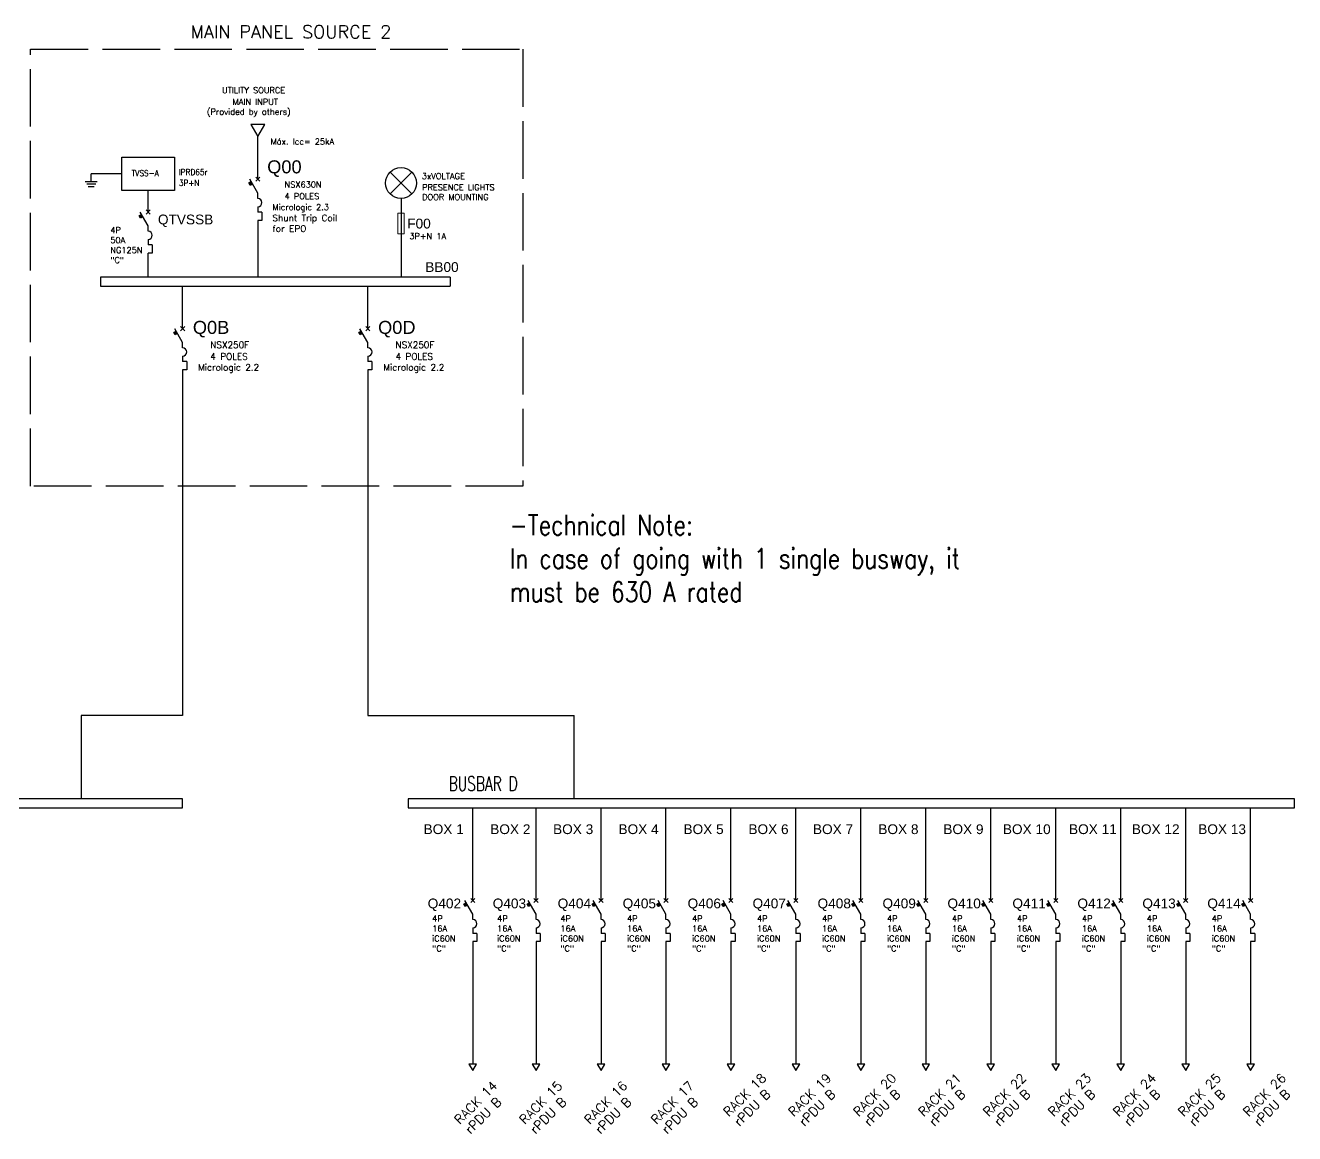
# Model space of a CAD drawing. Header units: inches. Extents: x 86 to 1426, y 63 to 696.
# Drawn here: x 281.1 to 545.9, y 66.1 to 297.3 of the extents above; entities that cross this region are included whole.
import ezdxf

# ---------------------------------------------------------------- set-up
doc = ezdxf.new("R2010")
doc.units = ezdxf.units.IN
doc.header["$MEASUREMENT"] = 0
doc.linetypes.add('ACAD_ISO02W100', pattern=[15, 12, -3])
doc.linetypes.add('Caddy_Solid', pattern=[0])
doc.layers.get('0').update_dxf_attribs({"lineweight": 0, "plot": 0})
doc.layers.add('1', color=7, linetype='Continuous', lineweight=13)
doc.layers.add('G-ANNO-NOTES', color=7, linetype='Continuous', lineweight=15)
for name, color, linetype in [('ATEXT', 7, 'Continuous'), ('DIBUIX', 7, 'Continuous'), ('Líneas', 122, 'Continuous'), ('TEXTE', 7, 'Continuous')]:
    doc.layers.add(name, color=color, linetype=linetype)
doc.styles.add('Estilo1', font='arial.ttf')
doc.styles.add('NORMAL', font='simplex', dxfattribs={"width": 0.7})
doc.styles.add('RomanS', font='romans.shx')
doc.styles.get("Standard").update_dxf_attribs({"font": 'romans.shx', "width": 0.8})

# ---------------------------------------------------------------- blocks, each defined once
blk = doc.blocks.new('Blk296')
at = {"layer": '1', "linetype": 'Caddy_Solid', "lineweight": 25}
for p, q in [((103, 237), (114, 237)), ((103, 230), (103, 237)), ((114, 237), (114, 230)), ((114, 230), (103, 230))]:
    blk.add_line(p, q, dxfattribs=at)
blk = doc.blocks.new('Blk300')
at = {"layer": '1', "linetype": 'Caddy_Solid', "lineweight": 25}
for p, q in [((119, 232), (119, 233.6)), ((117.75, 232), (120.25, 232))]:
    blk.add_line(p, q, dxfattribs=at)
blk = doc.blocks.new('Blk301')
at = {"layer": '1', "linetype": 'Caddy_Solid', "lineweight": 25}
for p, q in [((118.0625, 231.5), (119.9375, 231.5)), ((118.375, 231), (119.625, 231))]:
    blk.add_line(p, q, dxfattribs=at)
blk = doc.blocks.new('Blk297')
for name in ['Blk300', 'Blk301']:
    blk.add_blockref(name, (0, 0, 1))

msp = doc.modelspace()

# ---------------------------------------------------------------- linework, layer by layer
msp.add_lwpolyline([(358.82, 258.08), (360.12, 258.08), (360.12, 253.78), (358.82, 253.78)], close=True)
at = {"layer": 'DIBUIX'}
for p, q in [((329.58, 262.32), (327.93, 265.19)), ((329.58, 262.32), (327.93, 265.19)), ((329.58, 262.32), (327.93, 265.19)), ((329.16, 265.62), (330.01, 264.76)), ((330.01, 265.62), (329.16, 264.76)), ((329.16, 265.62), (330.01, 264.76)), ((330.01, 265.62), (329.16, 264.76)), ((329.16, 265.62), (330.01, 264.76)), ((330.01, 265.62), (329.16, 264.76)), ((328.2, 264.69), (327.71, 264.41)), ((328.2, 264.69), (327.71, 264.41)), ((328.2, 264.69), (327.71, 264.41)), ((328, 263.91), (327.71, 264.41)), ((328, 263.91), (327.71, 264.41)), ((328, 263.91), (327.71, 264.41)), ((328.07, 263.95), (327.78, 264.45)), ((328.07, 263.95), (327.78, 264.45)), ((328.07, 263.95), (327.78, 264.45)), ((328.15, 264), (327.86, 264.49)), ((328.15, 264), (327.86, 264.49)), ((328.15, 264), (327.86, 264.49)), ((328.22, 264.04), (327.93, 264.54)), ((328.22, 264.04), (327.93, 264.54)), ((328.22, 264.04), (327.93, 264.54)), ((328.49, 264.19), (328, 263.91)), ((328.49, 264.19), (328, 263.91)), ((328.49, 264.19), (328, 263.91)), ((328.29, 264.08), (328.01, 264.58)), ((328.29, 264.08), (328.01, 264.58)), ((328.29, 264.08), (328.01, 264.58)), ((328.37, 264.12), (328.08, 264.62)), ((328.37, 264.12), (328.08, 264.62)), ((328.37, 264.12), (328.08, 264.62)), ((328.44, 264.17), (328.16, 264.66)), ((328.44, 264.17), (328.16, 264.66)), ((328.44, 264.17), (328.16, 264.66)), ((329.58, 261.18), (329.58, 262.32)), ((305.33, 257.86), (304.84, 257.57)), ((305.33, 257.86), (304.84, 257.57)), ((305.33, 257.86), (304.84, 257.57)), ((305.12, 257.07), (304.84, 257.57)), ((305.12, 257.07), (304.84, 257.57)), ((305.12, 257.07), (304.84, 257.57)), ((305.19, 257.12), (304.91, 257.61)), ((305.19, 257.12), (304.91, 257.61)), ((305.19, 257.12), (304.91, 257.61)), ((305.27, 257.16), (304.98, 257.66)), ((305.27, 257.16), (304.98, 257.66)), ((305.27, 257.16), (304.98, 257.66)), ((306.71, 255.49), (305.05, 258.35)), ((306.71, 255.49), (305.05, 258.35)), ((306.71, 255.49), (305.05, 258.35)), ((305.35, 257.2), (305.06, 257.7)), ((305.35, 257.2), (305.06, 257.7)), ((305.35, 257.2), (305.06, 257.7)), ((305.62, 257.36), (305.12, 257.07)), ((305.62, 257.36), (305.12, 257.07)), ((305.62, 257.36), (305.12, 257.07)), ((305.42, 257.25), (305.14, 257.74)), ((305.42, 257.25), (305.14, 257.74)), ((305.42, 257.25), (305.14, 257.74)), ((305.49, 257.29), (305.21, 257.78)), ((305.49, 257.29), (305.21, 257.78)), ((305.49, 257.29), (305.21, 257.78)), ((305.56, 257.33), (305.28, 257.83)), ((305.56, 257.33), (305.28, 257.83)), ((305.56, 257.33), (305.28, 257.83)), ((306.28, 258.78), (307.14, 257.93)), ((307.14, 258.78), (306.28, 257.93)), ((306.28, 258.78), (307.14, 257.93)), ((307.14, 258.78), (306.28, 257.93)), ((306.28, 258.78), (307.14, 257.93)), ((307.14, 258.78), (306.28, 257.93)), ((329.58, 259.46), (329.58, 258.32)), ((330.44, 258.32), (329.58, 258.32)), ((330.44, 258.32), (329.58, 258.32)), ((330.44, 258.32), (329.58, 258.32)), ((330.44, 258.32), (330.44, 256.6)), ((330.44, 258.32), (330.44, 256.6)), ((330.44, 258.32), (330.44, 256.6)), ((306.71, 254.35), (306.71, 255.49)), ((330.44, 256.6), (329.58, 256.6)), ((306.71, 252.63), (306.71, 251.48)), ((307.57, 251.48), (306.71, 251.48)), ((307.57, 251.48), (306.71, 251.48)), ((307.57, 251.48), (306.71, 251.48)), ((307.57, 249.77), (306.71, 249.77)), ((307.57, 251.48), (307.57, 249.77)), ((307.57, 251.48), (307.57, 249.77)), ((307.57, 251.48), (307.57, 249.77)), ((312.53, 233.52), (312.04, 233.23)), ((312.53, 233.52), (312.04, 233.23)), ((312.53, 233.52), (312.04, 233.23)), ((312.32, 232.73), (312.04, 233.23)), ((312.32, 232.73), (312.04, 233.23)), ((312.32, 232.73), (312.04, 233.23)), ((312.39, 232.78), (312.11, 233.27)), ((312.39, 232.78), (312.11, 233.27)), ((312.39, 232.78), (312.11, 233.27)), ((312.47, 232.82), (312.18, 233.31)), ((312.47, 232.82), (312.18, 233.31)), ((312.47, 232.82), (312.18, 233.31)), ((313.91, 231.15), (312.25, 234.01)), ((313.91, 231.15), (312.25, 234.01)), ((313.91, 231.15), (312.25, 234.01)), ((312.55, 232.86), (312.26, 233.36)), ((312.55, 232.86), (312.26, 233.36)), ((312.55, 232.86), (312.26, 233.36)), ((312.82, 233.02), (312.32, 232.73)), ((312.82, 233.02), (312.32, 232.73)), ((312.82, 233.02), (312.32, 232.73)), ((312.62, 232.91), (312.34, 233.4)), ((312.62, 232.91), (312.34, 233.4)), ((312.62, 232.91), (312.34, 233.4)), ((312.69, 232.95), (312.41, 233.44)), ((312.69, 232.95), (312.41, 233.44)), ((312.69, 232.95), (312.41, 233.44)), ((312.76, 232.99), (312.48, 233.49)), ((312.76, 232.99), (312.48, 233.49)), ((312.76, 232.99), (312.48, 233.49)), ((313.48, 234.44), (314.34, 233.58)), ((314.34, 234.44), (313.48, 233.58)), ((313.48, 234.44), (314.34, 233.58)), ((314.34, 234.44), (313.48, 233.58)), ((313.48, 234.44), (314.34, 233.58)), ((314.34, 234.44), (313.48, 233.58)), ((351.17, 233.52), (350.67, 233.23)), ((351.17, 233.52), (350.67, 233.23)), ((351.17, 233.52), (350.67, 233.23)), ((350.96, 232.73), (350.67, 233.23)), ((350.96, 232.73), (350.67, 233.23)), ((350.96, 232.73), (350.67, 233.23)), ((351.03, 232.78), (350.75, 233.27)), ((351.03, 232.78), (350.75, 233.27)), ((351.03, 232.78), (350.75, 233.27)), ((351.11, 232.82), (350.82, 233.31)), ((351.11, 232.82), (350.82, 233.31)), ((351.11, 232.82), (350.82, 233.31)), ((352.55, 231.15), (350.89, 234.01)), ((352.55, 231.15), (350.89, 234.01)), ((352.55, 231.15), (350.89, 234.01)), ((351.19, 232.86), (350.9, 233.36)), ((351.19, 232.86), (350.9, 233.36)), ((351.19, 232.86), (350.9, 233.36)), ((351.46, 233.02), (350.96, 232.73)), ((351.46, 233.02), (350.96, 232.73)), ((351.46, 233.02), (350.96, 232.73)), ((351.26, 232.91), (350.97, 233.4)), ((351.26, 232.91), (350.97, 233.4)), ((351.26, 232.91), (350.97, 233.4)), ((351.33, 232.95), (351.04, 233.44)), ((351.33, 232.95), (351.04, 233.44)), ((351.33, 232.95), (351.04, 233.44)), ((351.4, 232.99), (351.12, 233.49)), ((351.4, 232.99), (351.12, 233.49)), ((351.4, 232.99), (351.12, 233.49)), ((352.12, 234.44), (352.98, 233.58)), ((352.98, 234.44), (352.12, 233.58)), ((352.12, 234.44), (352.98, 233.58)), ((352.98, 234.44), (352.12, 233.58)), ((352.12, 234.44), (352.98, 233.58)), ((352.98, 234.44), (352.12, 233.58)), ((313.91, 230.01), (313.91, 231.15)), ((352.55, 230.01), (352.55, 231.15)), ((313.91, 228.29), (313.91, 227.14)), ((352.55, 228.29), (352.55, 227.14)), ((314.77, 227.14), (313.91, 227.14)), ((314.77, 227.14), (313.91, 227.14)), ((314.77, 227.14), (313.91, 227.14)), ((314.77, 225.43), (313.91, 225.43)), ((314.77, 227.14), (314.77, 225.43)), ((314.77, 227.14), (314.77, 225.43)), ((314.77, 227.14), (314.77, 225.43)), ((353.4, 227.14), (352.55, 227.14)), ((353.4, 227.14), (352.55, 227.14)), ((353.4, 227.14), (352.55, 227.14)), ((353.4, 225.43), (352.55, 225.43)), ((353.4, 227.14), (353.4, 225.43)), ((353.4, 227.14), (353.4, 225.43)), ((353.4, 227.14), (353.4, 225.43)), ((373.05, 114.22), (372.56, 113.93)), ((373.05, 114.22), (372.56, 113.93)), ((373.05, 114.22), (372.56, 113.93)), ((372.84, 113.44), (372.56, 113.93)), ((372.84, 113.44), (372.56, 113.93)), ((372.84, 113.44), (372.56, 113.93)), ((372.91, 113.48), (372.63, 113.98)), ((372.91, 113.48), (372.63, 113.98)), ((372.91, 113.48), (372.63, 113.98)), ((372.99, 113.52), (372.7, 114.02)), ((372.99, 113.52), (372.7, 114.02)), ((372.99, 113.52), (372.7, 114.02)), ((374.43, 111.85), (372.77, 114.72)), ((374.43, 111.85), (372.77, 114.72)), ((374.43, 111.85), (372.77, 114.72)), ((373.07, 113.56), (372.78, 114.06)), ((373.07, 113.56), (372.78, 114.06)), ((373.07, 113.56), (372.78, 114.06)), ((373.14, 113.61), (372.86, 114.1)), ((373.14, 113.61), (372.86, 114.1)), ((373.14, 113.61), (372.86, 114.1)), ((373.21, 113.65), (372.93, 114.15)), ((373.21, 113.65), (372.93, 114.15)), ((373.21, 113.65), (372.93, 114.15)), ((373.28, 113.69), (373, 114.19)), ((373.28, 113.69), (373, 114.19)), ((373.28, 113.69), (373, 114.19)), ((374, 115.14), (374.86, 114.29)), ((374.86, 115.14), (374, 114.29)), ((374, 115.14), (374.86, 114.29)), ((374.86, 115.14), (374, 114.29)), ((374, 115.14), (374.86, 114.29)), ((374.86, 115.14), (374, 114.29)), ((386.25, 114.22), (385.76, 113.93)), ((386.25, 114.22), (385.76, 113.93)), ((386.25, 114.22), (385.76, 113.93)), ((386.04, 113.44), (385.76, 113.93)), ((386.04, 113.44), (385.76, 113.93)), ((386.04, 113.44), (385.76, 113.93)), ((386.11, 113.48), (385.83, 113.98)), ((386.11, 113.48), (385.83, 113.98)), ((386.11, 113.48), (385.83, 113.98)), ((386.19, 113.52), (385.9, 114.02)), ((386.19, 113.52), (385.9, 114.02)), ((386.19, 113.52), (385.9, 114.02)), ((387.63, 111.85), (385.97, 114.72)), ((387.63, 111.85), (385.97, 114.72)), ((387.63, 111.85), (385.97, 114.72)), ((386.27, 113.56), (385.98, 114.06)), ((386.27, 113.56), (385.98, 114.06)), ((386.27, 113.56), (385.98, 114.06)), ((386.34, 113.61), (386.06, 114.1)), ((386.34, 113.61), (386.06, 114.1)), ((386.34, 113.61), (386.06, 114.1)), ((386.41, 113.65), (386.13, 114.15)), ((386.41, 113.65), (386.13, 114.15)), ((386.41, 113.65), (386.13, 114.15)), ((386.48, 113.69), (386.2, 114.19)), ((386.48, 113.69), (386.2, 114.19)), ((386.48, 113.69), (386.2, 114.19)), ((387.2, 115.14), (388.06, 114.29)), ((388.06, 115.14), (387.2, 114.29)), ((387.2, 115.14), (388.06, 114.29)), ((388.06, 115.14), (387.2, 114.29)), ((387.2, 115.14), (388.06, 114.29)), ((388.06, 115.14), (387.2, 114.29)), ((399.8, 114.22), (399.31, 113.93)), ((399.8, 114.22), (399.31, 113.93)), ((399.8, 114.22), (399.31, 113.93)), ((399.6, 113.44), (399.31, 113.93)), ((399.6, 113.44), (399.31, 113.93)), ((399.6, 113.44), (399.31, 113.93)), ((399.67, 113.48), (399.38, 113.98)), ((399.67, 113.48), (399.38, 113.98)), ((399.67, 113.48), (399.38, 113.98)), ((399.74, 113.52), (399.46, 114.02)), ((399.74, 113.52), (399.46, 114.02)), ((399.74, 113.52), (399.46, 114.02)), ((401.18, 111.85), (399.53, 114.72)), ((401.18, 111.85), (399.53, 114.72)), ((401.18, 111.85), (399.53, 114.72)), ((399.82, 113.56), (399.53, 114.06)), ((399.82, 113.56), (399.53, 114.06)), ((399.82, 113.56), (399.53, 114.06)), ((399.89, 113.61), (399.61, 114.1)), ((399.89, 113.61), (399.61, 114.1)), ((399.89, 113.61), (399.61, 114.1)), ((399.97, 113.65), (399.68, 114.15)), ((399.97, 113.65), (399.68, 114.15)), ((399.97, 113.65), (399.68, 114.15)), ((400.04, 113.69), (399.76, 114.19)), ((400.04, 113.69), (399.76, 114.19)), ((400.04, 113.69), (399.76, 114.19)), ((400.75, 115.14), (401.61, 114.29)), ((401.61, 115.14), (400.75, 114.29)), ((400.75, 115.14), (401.61, 114.29)), ((401.61, 115.14), (400.75, 114.29)), ((400.75, 115.14), (401.61, 114.29)), ((401.61, 115.14), (400.75, 114.29)), ((413.35, 114.22), (412.86, 113.93)), ((413.35, 114.22), (412.86, 113.93)), ((413.35, 114.22), (412.86, 113.93)), ((413.15, 113.44), (412.86, 113.93)), ((413.15, 113.44), (412.86, 113.93)), ((413.15, 113.44), (412.86, 113.93)), ((413.22, 113.48), (412.93, 113.98)), ((413.22, 113.48), (412.93, 113.98)), ((413.22, 113.48), (412.93, 113.98)), ((413.3, 113.52), (413.01, 114.02)), ((413.3, 113.52), (413.01, 114.02)), ((413.3, 113.52), (413.01, 114.02)), ((414.73, 111.85), (413.08, 114.72)), ((414.73, 111.85), (413.08, 114.72)), ((414.73, 111.85), (413.08, 114.72)), ((413.37, 113.56), (413.08, 114.06)), ((413.37, 113.56), (413.08, 114.06)), ((413.37, 113.56), (413.08, 114.06)), ((413.44, 113.61), (413.16, 114.1)), ((413.44, 113.61), (413.16, 114.1)), ((413.44, 113.61), (413.16, 114.1)), ((413.52, 113.65), (413.23, 114.15)), ((413.52, 113.65), (413.23, 114.15)), ((413.52, 113.65), (413.23, 114.15)), ((413.59, 113.69), (413.31, 114.19)), ((413.59, 113.69), (413.31, 114.19)), ((413.59, 113.69), (413.31, 114.19)), ((414.3, 115.14), (415.16, 114.29)), ((415.16, 115.14), (414.3, 114.29)), ((414.3, 115.14), (415.16, 114.29)), ((415.16, 115.14), (414.3, 114.29)), ((414.3, 115.14), (415.16, 114.29)), ((415.16, 115.14), (414.3, 114.29)), ((426.91, 114.22), (426.41, 113.93)), ((426.91, 114.22), (426.41, 113.93)), ((426.91, 114.22), (426.41, 113.93)), ((426.7, 113.44), (426.41, 113.93)), ((426.7, 113.44), (426.41, 113.93)), ((426.7, 113.44), (426.41, 113.93)), ((426.77, 113.48), (426.48, 113.98)), ((426.77, 113.48), (426.48, 113.98)), ((426.77, 113.48), (426.48, 113.98)), ((426.85, 113.52), (426.56, 114.02)), ((426.85, 113.52), (426.56, 114.02)), ((426.85, 113.52), (426.56, 114.02)), ((428.29, 111.85), (426.63, 114.72)), ((428.29, 111.85), (426.63, 114.72)), ((428.29, 111.85), (426.63, 114.72)), ((426.92, 113.56), (426.64, 114.06)), ((426.92, 113.56), (426.64, 114.06)), ((426.92, 113.56), (426.64, 114.06)), ((426.99, 113.61), (426.71, 114.1)), ((426.99, 113.61), (426.71, 114.1)), ((426.99, 113.61), (426.71, 114.1)), ((427.07, 113.65), (426.78, 114.15)), ((427.07, 113.65), (426.78, 114.15)), ((427.07, 113.65), (426.78, 114.15)), ((427.14, 113.69), (426.86, 114.19)), ((427.14, 113.69), (426.86, 114.19)), ((427.14, 113.69), (426.86, 114.19)), ((427.86, 115.14), (428.71, 114.29)), ((428.71, 115.14), (427.86, 114.29)), ((427.86, 115.14), (428.71, 114.29)), ((428.71, 115.14), (427.86, 114.29)), ((427.86, 115.14), (428.71, 114.29)), ((428.71, 115.14), (427.86, 114.29)), ((440.46, 114.22), (439.97, 113.93)), ((440.46, 114.22), (439.97, 113.93)), ((440.46, 114.22), (439.97, 113.93)), ((440.25, 113.44), (439.97, 113.93)), ((440.25, 113.44), (439.97, 113.93)), ((440.25, 113.44), (439.97, 113.93)), ((440.32, 113.48), (440.04, 113.98)), ((440.32, 113.48), (440.04, 113.98)), ((440.32, 113.48), (440.04, 113.98)), ((440.4, 113.52), (440.11, 114.02)), ((440.4, 113.52), (440.11, 114.02)), ((440.4, 113.52), (440.11, 114.02)), ((441.84, 111.85), (440.18, 114.72)), ((441.84, 111.85), (440.18, 114.72)), ((441.84, 111.85), (440.18, 114.72)), ((440.48, 113.56), (440.19, 114.06)), ((440.48, 113.56), (440.19, 114.06)), ((440.48, 113.56), (440.19, 114.06)), ((440.55, 113.61), (440.27, 114.1)), ((440.55, 113.61), (440.27, 114.1)), ((440.55, 113.61), (440.27, 114.1)), ((440.62, 113.65), (440.34, 114.15)), ((440.62, 113.65), (440.34, 114.15)), ((440.62, 113.65), (440.34, 114.15)), ((440.69, 113.69), (440.41, 114.19)), ((440.69, 113.69), (440.41, 114.19)), ((440.69, 113.69), (440.41, 114.19)), ((441.41, 115.14), (442.27, 114.29)), ((442.27, 115.14), (441.41, 114.29)), ((441.41, 115.14), (442.27, 114.29)), ((442.27, 115.14), (441.41, 114.29)), ((441.41, 115.14), (442.27, 114.29)), ((442.27, 115.14), (441.41, 114.29)), ((454.01, 114.22), (453.52, 113.93)), ((454.01, 114.22), (453.52, 113.93)), ((454.01, 114.22), (453.52, 113.93)), ((453.81, 113.44), (453.52, 113.93)), ((453.81, 113.44), (453.52, 113.93)), ((453.81, 113.44), (453.52, 113.93)), ((453.88, 113.48), (453.59, 113.98)), ((453.88, 113.48), (453.59, 113.98)), ((453.88, 113.48), (453.59, 113.98)), ((453.95, 113.52), (453.66, 114.02)), ((453.95, 113.52), (453.66, 114.02)), ((453.95, 113.52), (453.66, 114.02)), ((455.39, 111.85), (453.73, 114.72)), ((455.39, 111.85), (453.73, 114.72)), ((455.39, 111.85), (453.73, 114.72)), ((454.03, 113.56), (453.74, 114.06)), ((454.03, 113.56), (453.74, 114.06)), ((454.03, 113.56), (453.74, 114.06)), ((454.1, 113.61), (453.82, 114.1)), ((454.1, 113.61), (453.82, 114.1)), ((454.1, 113.61), (453.82, 114.1)), ((454.18, 113.65), (453.89, 114.15)), ((454.18, 113.65), (453.89, 114.15)), ((454.18, 113.65), (453.89, 114.15)), ((454.25, 113.69), (453.96, 114.19)), ((454.25, 113.69), (453.96, 114.19)), ((454.25, 113.69), (453.96, 114.19)), ((454.96, 115.14), (455.82, 114.29)), ((455.82, 115.14), (454.96, 114.29)), ((454.96, 115.14), (455.82, 114.29)), ((455.82, 115.14), (454.96, 114.29)), ((454.96, 115.14), (455.82, 114.29)), ((455.82, 115.14), (454.96, 114.29)), ((467.56, 114.22), (467.07, 113.93)), ((467.56, 114.22), (467.07, 113.93)), ((467.56, 114.22), (467.07, 113.93)), ((467.36, 113.44), (467.07, 113.93)), ((467.36, 113.44), (467.07, 113.93)), ((467.36, 113.44), (467.07, 113.93)), ((467.43, 113.48), (467.14, 113.98)), ((467.43, 113.48), (467.14, 113.98)), ((467.43, 113.48), (467.14, 113.98)), ((467.51, 113.52), (467.22, 114.02)), ((467.51, 113.52), (467.22, 114.02)), ((467.51, 113.52), (467.22, 114.02)), ((468.94, 111.85), (467.29, 114.72)), ((468.94, 111.85), (467.29, 114.72)), ((468.94, 111.85), (467.29, 114.72)), ((467.58, 113.56), (467.29, 114.06)), ((467.58, 113.56), (467.29, 114.06)), ((467.58, 113.56), (467.29, 114.06)), ((467.65, 113.61), (467.37, 114.1)), ((467.65, 113.61), (467.37, 114.1)), ((467.65, 113.61), (467.37, 114.1)), ((467.73, 113.65), (467.44, 114.15)), ((467.73, 113.65), (467.44, 114.15)), ((467.73, 113.65), (467.44, 114.15)), ((467.8, 113.69), (467.52, 114.19)), ((467.8, 113.69), (467.52, 114.19)), ((467.8, 113.69), (467.52, 114.19)), ((468.51, 115.14), (469.37, 114.29)), ((469.37, 115.14), (468.51, 114.29)), ((468.51, 115.14), (469.37, 114.29)), ((469.37, 115.14), (468.51, 114.29)), ((468.51, 115.14), (469.37, 114.29)), ((469.37, 115.14), (468.51, 114.29)), ((481.12, 114.22), (480.62, 113.93)), ((481.12, 114.22), (480.62, 113.93)), ((481.12, 114.22), (480.62, 113.93)), ((480.91, 113.44), (480.62, 113.93)), ((480.91, 113.44), (480.62, 113.93)), ((480.91, 113.44), (480.62, 113.93)), ((480.98, 113.48), (480.69, 113.98)), ((480.98, 113.48), (480.69, 113.98)), ((480.98, 113.48), (480.69, 113.98)), ((481.06, 113.52), (480.77, 114.02)), ((481.06, 113.52), (480.77, 114.02)), ((481.06, 113.52), (480.77, 114.02)), ((482.5, 111.85), (480.84, 114.72)), ((482.5, 111.85), (480.84, 114.72)), ((482.5, 111.85), (480.84, 114.72)), ((481.13, 113.56), (480.85, 114.06)), ((481.13, 113.56), (480.85, 114.06)), ((481.13, 113.56), (480.85, 114.06)), ((481.2, 113.61), (480.92, 114.1)), ((481.2, 113.61), (480.92, 114.1)), ((481.2, 113.61), (480.92, 114.1)), ((481.28, 113.65), (480.99, 114.15)), ((481.28, 113.65), (480.99, 114.15)), ((481.28, 113.65), (480.99, 114.15)), ((481.35, 113.69), (481.07, 114.19)), ((481.35, 113.69), (481.07, 114.19)), ((481.35, 113.69), (481.07, 114.19)), ((482.07, 115.14), (482.92, 114.29)), ((482.92, 115.14), (482.07, 114.29)), ((482.07, 115.14), (482.92, 114.29)), ((482.92, 115.14), (482.07, 114.29)), ((482.07, 115.14), (482.92, 114.29)), ((482.92, 115.14), (482.07, 114.29)), ((494.67, 114.22), (494.18, 113.93)), ((494.67, 114.22), (494.18, 113.93)), ((494.67, 114.22), (494.18, 113.93)), ((494.46, 113.44), (494.18, 113.93)), ((494.46, 113.44), (494.18, 113.93)), ((494.46, 113.44), (494.18, 113.93)), ((494.53, 113.48), (494.25, 113.98)), ((494.53, 113.48), (494.25, 113.98)), ((494.53, 113.48), (494.25, 113.98)), ((494.61, 113.52), (494.32, 114.02)), ((494.61, 113.52), (494.32, 114.02)), ((494.61, 113.52), (494.32, 114.02)), ((496.05, 111.85), (494.39, 114.72)), ((496.05, 111.85), (494.39, 114.72)), ((496.05, 111.85), (494.39, 114.72)), ((494.69, 113.56), (494.4, 114.06)), ((494.69, 113.56), (494.4, 114.06)), ((494.69, 113.56), (494.4, 114.06)), ((494.76, 113.61), (494.48, 114.1)), ((494.76, 113.61), (494.48, 114.1)), ((494.76, 113.61), (494.48, 114.1)), ((494.83, 113.65), (494.55, 114.15)), ((494.83, 113.65), (494.55, 114.15)), ((494.83, 113.65), (494.55, 114.15)), ((494.9, 113.69), (494.62, 114.19)), ((494.9, 113.69), (494.62, 114.19)), ((494.9, 113.69), (494.62, 114.19)), ((495.62, 115.14), (496.48, 114.29)), ((496.48, 115.14), (495.62, 114.29)), ((495.62, 115.14), (496.48, 114.29)), ((496.48, 115.14), (495.62, 114.29)), ((495.62, 115.14), (496.48, 114.29)), ((496.48, 115.14), (495.62, 114.29)), ((508.22, 114.22), (507.73, 113.93)), ((508.22, 114.22), (507.73, 113.93)), ((508.22, 114.22), (507.73, 113.93)), ((508.02, 113.44), (507.73, 113.93)), ((508.02, 113.44), (507.73, 113.93)), ((508.02, 113.44), (507.73, 113.93)), ((508.09, 113.48), (507.8, 113.98)), ((508.09, 113.48), (507.8, 113.98)), ((508.09, 113.48), (507.8, 113.98)), ((508.16, 113.52), (507.87, 114.02)), ((508.16, 113.52), (507.87, 114.02)), ((508.16, 113.52), (507.87, 114.02)), ((509.6, 111.85), (507.94, 114.72)), ((509.6, 111.85), (507.94, 114.72)), ((509.6, 111.85), (507.94, 114.72)), ((508.24, 113.56), (507.95, 114.06)), ((508.24, 113.56), (507.95, 114.06)), ((508.24, 113.56), (507.95, 114.06)), ((508.31, 113.61), (508.03, 114.1)), ((508.31, 113.61), (508.03, 114.1)), ((508.31, 113.61), (508.03, 114.1)), ((508.39, 113.65), (508.1, 114.15)), ((508.39, 113.65), (508.1, 114.15)), ((508.39, 113.65), (508.1, 114.15)), ((508.46, 113.69), (508.17, 114.19)), ((508.46, 113.69), (508.17, 114.19)), ((508.46, 113.69), (508.17, 114.19)), ((509.17, 115.14), (510.03, 114.29)), ((510.03, 115.14), (509.17, 114.29)), ((509.17, 115.14), (510.03, 114.29)), ((510.03, 115.14), (509.17, 114.29)), ((509.17, 115.14), (510.03, 114.29)), ((510.03, 115.14), (509.17, 114.29)), ((521.77, 114.22), (521.28, 113.93)), ((521.77, 114.22), (521.28, 113.93)), ((521.77, 114.22), (521.28, 113.93)), ((521.57, 113.44), (521.28, 113.93)), ((521.57, 113.44), (521.28, 113.93)), ((521.57, 113.44), (521.28, 113.93)), ((521.64, 113.48), (521.35, 113.98)), ((521.64, 113.48), (521.35, 113.98)), ((521.64, 113.48), (521.35, 113.98)), ((521.71, 113.52), (521.43, 114.02)), ((521.71, 113.52), (521.43, 114.02)), ((521.71, 113.52), (521.43, 114.02)), ((523.15, 111.85), (521.5, 114.72)), ((523.15, 111.85), (521.5, 114.72)), ((523.15, 111.85), (521.5, 114.72)), ((521.79, 113.56), (521.5, 114.06)), ((521.79, 113.56), (521.5, 114.06)), ((521.79, 113.56), (521.5, 114.06)), ((521.86, 113.61), (521.58, 114.1)), ((521.86, 113.61), (521.58, 114.1)), ((521.86, 113.61), (521.58, 114.1)), ((521.94, 113.65), (521.65, 114.15)), ((521.94, 113.65), (521.65, 114.15)), ((521.94, 113.65), (521.65, 114.15)), ((522.01, 113.69), (521.73, 114.19)), ((522.01, 113.69), (521.73, 114.19)), ((522.01, 113.69), (521.73, 114.19)), ((522.72, 115.14), (523.58, 114.29)), ((523.58, 115.14), (522.72, 114.29)), ((522.72, 115.14), (523.58, 114.29)), ((523.58, 115.14), (522.72, 114.29)), ((522.72, 115.14), (523.58, 114.29)), ((523.58, 115.14), (522.72, 114.29)), ((535.33, 114.22), (534.83, 113.93)), ((535.33, 114.22), (534.83, 113.93)), ((535.33, 114.22), (534.83, 113.93)), ((535.12, 113.44), (534.83, 113.93)), ((535.12, 113.44), (534.83, 113.93)), ((535.12, 113.44), (534.83, 113.93)), ((535.19, 113.48), (534.9, 113.98)), ((535.19, 113.48), (534.9, 113.98)), ((535.19, 113.48), (534.9, 113.98)), ((535.27, 113.52), (534.98, 114.02)), ((535.27, 113.52), (534.98, 114.02)), ((535.27, 113.52), (534.98, 114.02)), ((536.7, 111.85), (535.05, 114.72)), ((536.7, 111.85), (535.05, 114.72)), ((536.7, 111.85), (535.05, 114.72)), ((535.34, 113.56), (535.06, 114.06)), ((535.34, 113.56), (535.06, 114.06)), ((535.34, 113.56), (535.06, 114.06)), ((535.41, 113.61), (535.13, 114.1)), ((535.41, 113.61), (535.13, 114.1)), ((535.41, 113.61), (535.13, 114.1)), ((535.49, 113.65), (535.2, 114.15)), ((535.49, 113.65), (535.2, 114.15)), ((535.49, 113.65), (535.2, 114.15)), ((535.56, 113.69), (535.28, 114.19)), ((535.56, 113.69), (535.28, 114.19)), ((535.56, 113.69), (535.28, 114.19)), ((536.28, 115.14), (537.13, 114.29)), ((537.13, 115.14), (536.28, 114.29)), ((536.28, 115.14), (537.13, 114.29)), ((537.13, 115.14), (536.28, 114.29)), ((536.28, 115.14), (537.13, 114.29)), ((537.13, 115.14), (536.28, 114.29)), ((373.34, 113.72), (372.84, 113.44)), ((373.34, 113.72), (372.84, 113.44)), ((373.34, 113.72), (372.84, 113.44)), ((374.43, 110.71), (374.43, 111.85)), ((386.54, 113.72), (386.04, 113.44)), ((386.54, 113.72), (386.04, 113.44)), ((386.54, 113.72), (386.04, 113.44)), ((387.63, 110.71), (387.63, 111.85)), ((400.09, 113.72), (399.6, 113.44)), ((400.09, 113.72), (399.6, 113.44)), ((400.09, 113.72), (399.6, 113.44)), ((401.18, 110.71), (401.18, 111.85)), ((413.64, 113.72), (413.15, 113.44)), ((413.64, 113.72), (413.15, 113.44)), ((413.64, 113.72), (413.15, 113.44)), ((414.73, 110.71), (414.73, 111.85)), ((427.19, 113.72), (426.7, 113.44)), ((427.19, 113.72), (426.7, 113.44)), ((427.19, 113.72), (426.7, 113.44)), ((428.29, 110.71), (428.29, 111.85)), ((440.75, 113.72), (440.25, 113.44)), ((440.75, 113.72), (440.25, 113.44)), ((440.75, 113.72), (440.25, 113.44)), ((441.84, 110.71), (441.84, 111.85)), ((454.3, 113.72), (453.81, 113.44)), ((454.3, 113.72), (453.81, 113.44)), ((454.3, 113.72), (453.81, 113.44)), ((455.39, 110.71), (455.39, 111.85)), ((467.85, 113.72), (467.36, 113.44)), ((467.85, 113.72), (467.36, 113.44)), ((467.85, 113.72), (467.36, 113.44)), ((468.94, 110.71), (468.94, 111.85)), ((481.4, 113.72), (480.91, 113.44)), ((481.4, 113.72), (480.91, 113.44)), ((481.4, 113.72), (480.91, 113.44)), ((482.5, 110.71), (482.5, 111.85)), ((494.96, 113.72), (494.46, 113.44)), ((494.96, 113.72), (494.46, 113.44)), ((494.96, 113.72), (494.46, 113.44)), ((496.05, 110.71), (496.05, 111.85)), ((508.51, 113.72), (508.02, 113.44)), ((508.51, 113.72), (508.02, 113.44)), ((508.51, 113.72), (508.02, 113.44)), ((509.6, 110.71), (509.6, 111.85)), ((522.06, 113.72), (521.57, 113.44)), ((522.06, 113.72), (521.57, 113.44)), ((522.06, 113.72), (521.57, 113.44)), ((523.15, 110.71), (523.15, 111.85)), ((535.61, 113.72), (535.12, 113.44)), ((535.61, 113.72), (535.12, 113.44)), ((535.61, 113.72), (535.12, 113.44)), ((536.7, 110.71), (536.7, 111.85)), ((374.43, 108.99), (374.43, 107.85)), ((387.63, 108.99), (387.63, 107.85)), ((401.18, 108.99), (401.18, 107.85)), ((414.73, 108.99), (414.73, 107.85)), ((428.29, 108.99), (428.29, 107.85)), ((441.84, 108.99), (441.84, 107.85)), ((455.39, 108.99), (455.39, 107.85)), ((468.94, 108.99), (468.94, 107.85)), ((482.5, 108.99), (482.5, 107.85)), ((496.05, 108.99), (496.05, 107.85)), ((509.6, 108.99), (509.6, 107.85)), ((523.15, 108.99), (523.15, 107.85)), ((536.7, 108.99), (536.7, 107.85)), ((375.29, 107.85), (374.43, 107.85)), ((375.29, 107.85), (374.43, 107.85)), ((375.29, 107.85), (374.43, 107.85)), ((375.29, 106.13), (374.43, 106.13)), ((375.29, 107.85), (375.29, 106.13)), ((375.29, 107.85), (375.29, 106.13)), ((375.29, 107.85), (375.29, 106.13)), ((388.49, 107.85), (387.63, 107.85)), ((388.49, 107.85), (387.63, 107.85)), ((388.49, 107.85), (387.63, 107.85)), ((388.49, 106.13), (387.63, 106.13)), ((388.49, 107.85), (388.49, 106.13)), ((388.49, 107.85), (388.49, 106.13)), ((388.49, 107.85), (388.49, 106.13)), ((402.04, 107.85), (401.18, 107.85)), ((402.04, 107.85), (401.18, 107.85)), ((402.04, 107.85), (401.18, 107.85)), ((402.04, 106.13), (401.18, 106.13)), ((402.04, 107.85), (402.04, 106.13)), ((402.04, 107.85), (402.04, 106.13)), ((402.04, 107.85), (402.04, 106.13)), ((415.59, 107.85), (414.73, 107.85)), ((415.59, 107.85), (414.73, 107.85)), ((415.59, 107.85), (414.73, 107.85)), ((415.59, 106.13), (414.73, 106.13)), ((415.59, 107.85), (415.59, 106.13)), ((415.59, 107.85), (415.59, 106.13)), ((415.59, 107.85), (415.59, 106.13)), ((429.14, 107.85), (428.29, 107.85)), ((429.14, 107.85), (428.29, 107.85)), ((429.14, 107.85), (428.29, 107.85)), ((429.14, 106.13), (428.29, 106.13)), ((429.14, 107.85), (429.14, 106.13)), ((429.14, 107.85), (429.14, 106.13)), ((429.14, 107.85), (429.14, 106.13)), ((442.7, 107.85), (441.84, 107.85)), ((442.7, 107.85), (441.84, 107.85)), ((442.7, 107.85), (441.84, 107.85)), ((442.7, 106.13), (441.84, 106.13)), ((442.7, 107.85), (442.7, 106.13)), ((442.7, 107.85), (442.7, 106.13)), ((442.7, 107.85), (442.7, 106.13)), ((456.25, 107.85), (455.39, 107.85)), ((456.25, 107.85), (455.39, 107.85)), ((456.25, 107.85), (455.39, 107.85)), ((456.25, 106.13), (455.39, 106.13)), ((456.25, 107.85), (456.25, 106.13)), ((456.25, 107.85), (456.25, 106.13)), ((456.25, 107.85), (456.25, 106.13)), ((469.8, 107.85), (468.94, 107.85)), ((469.8, 107.85), (468.94, 107.85)), ((469.8, 107.85), (468.94, 107.85)), ((469.8, 106.13), (468.94, 106.13)), ((469.8, 107.85), (469.8, 106.13)), ((469.8, 107.85), (469.8, 106.13)), ((469.8, 107.85), (469.8, 106.13)), ((483.35, 107.85), (482.5, 107.85)), ((483.35, 107.85), (482.5, 107.85)), ((483.35, 107.85), (482.5, 107.85)), ((483.35, 106.13), (482.5, 106.13)), ((483.35, 107.85), (483.35, 106.13)), ((483.35, 107.85), (483.35, 106.13)), ((483.35, 107.85), (483.35, 106.13)), ((496.91, 107.85), (496.05, 107.85)), ((496.91, 107.85), (496.05, 107.85)), ((496.91, 107.85), (496.05, 107.85)), ((496.91, 106.13), (496.05, 106.13)), ((496.91, 107.85), (496.91, 106.13)), ((496.91, 107.85), (496.91, 106.13)), ((496.91, 107.85), (496.91, 106.13)), ((510.46, 107.85), (509.6, 107.85)), ((510.46, 107.85), (509.6, 107.85)), ((510.46, 107.85), (509.6, 107.85)), ((510.46, 106.13), (509.6, 106.13)), ((510.46, 107.85), (510.46, 106.13)), ((510.46, 107.85), (510.46, 106.13)), ((510.46, 107.85), (510.46, 106.13)), ((524.01, 107.85), (523.15, 107.85)), ((524.01, 107.85), (523.15, 107.85)), ((524.01, 107.85), (523.15, 107.85)), ((524.01, 106.13), (523.15, 106.13)), ((524.01, 107.85), (524.01, 106.13)), ((524.01, 107.85), (524.01, 106.13)), ((524.01, 107.85), (524.01, 106.13)), ((537.56, 107.85), (536.7, 107.85)), ((537.56, 107.85), (536.7, 107.85)), ((537.56, 107.85), (536.7, 107.85)), ((537.56, 106.13), (536.7, 106.13)), ((537.56, 107.85), (537.56, 106.13)), ((537.56, 107.85), (537.56, 106.13)), ((537.56, 107.85), (537.56, 106.13))]:
    msp.add_line(p, q, dxfattribs=at)
for centre in [(329.58, 260.32), (329.58, 260.32), (329.58, 260.32), (306.71, 253.49), (306.71, 253.49), (306.71, 253.49), (313.91, 229.15), (313.91, 229.15), (313.91, 229.15), (352.55, 229.15), (352.55, 229.15), (352.55, 229.15), (374.43, 109.85), (374.43, 109.85), (374.43, 109.85), (387.63, 109.85), (387.63, 109.85), (387.63, 109.85), (401.18, 109.85), (401.18, 109.85), (401.18, 109.85), (414.73, 109.85), (414.73, 109.85), (414.73, 109.85), (428.29, 109.85), (428.29, 109.85), (428.29, 109.85), (441.84, 109.85), (441.84, 109.85), (441.84, 109.85), (455.39, 109.85), (455.39, 109.85), (455.39, 109.85), (468.94, 109.85), (468.94, 109.85), (468.94, 109.85), (482.5, 109.85), (482.5, 109.85), (482.5, 109.85), (496.05, 109.85), (496.05, 109.85), (496.05, 109.85), (509.6, 109.85), (509.6, 109.85), (509.6, 109.85), (523.15, 109.85), (523.15, 109.85), (523.15, 109.85), (536.71, 109.85), (536.71, 109.85), (536.71, 109.85)]:
    msp.add_arc(centre, 0.859, 270, 90, dxfattribs=at)
at = {"layer": 'G-ANNO-NOTES'}
msp.add_line((313.91, 153.3), (313.91, 153.3), dxfattribs=at)
at = {"layer": 'Líneas'}
for p, q in [((329.58, 265.19), (329.58, 274.09)), ((306.71, 258.35), (306.71, 262.81)), ((359.46, 261.17), (359.46, 244.79)), ((329.58, 256.6), (329.58, 244.79)), ((306.71, 244.79), (306.71, 249.77)), ((313.91, 234.01), (313.91, 242.91)), ((352.55, 234.01), (352.55, 242.91)), ((313.91, 225.43), (313.91, 153.3)), ((352.55, 225.43), (352.55, 153.3)), ((313.91, 153.3), (292.72, 153.3)), ((292.72, 153.3), (292.72, 135.9)), ((352.55, 153.3), (395.58, 153.3)), ((395.58, 135.9), (395.58, 153.3)), ((374.43, 114.72), (374.43, 134.03)), ((387.63, 114.72), (387.63, 134.03)), ((401.18, 114.72), (401.18, 134.03)), ((414.73, 114.72), (414.73, 134.03)), ((428.29, 114.72), (428.29, 134.03)), ((441.84, 114.72), (441.84, 134.03)), ((455.39, 114.72), (455.39, 134.03)), ((468.94, 114.72), (468.94, 134.03)), ((482.5, 114.72), (482.5, 134.03)), ((496.05, 114.72), (496.05, 134.03)), ((509.6, 114.72), (509.6, 134.03)), ((523.15, 114.72), (523.15, 134.03)), ((536.7, 114.72), (536.7, 134.03)), ((374.43, 106.13), (374.43, 101.12)), ((387.63, 106.13), (387.63, 101.12)), ((401.18, 106.13), (401.18, 101.12)), ((414.73, 106.13), (414.73, 101.12)), ((428.29, 106.13), (428.29, 101.12)), ((441.84, 106.13), (441.84, 101.12)), ((455.39, 106.13), (455.39, 101.12)), ((468.94, 106.13), (468.94, 101.12)), ((482.5, 106.13), (482.5, 101.12)), ((496.05, 106.13), (496.05, 101.12)), ((509.6, 106.13), (509.6, 101.12)), ((523.15, 106.13), (523.15, 101.12)), ((536.7, 106.13), (536.7, 101.12)), ((374.43, 101.12), (374.43, 80.62)), ((387.63, 101.12), (387.63, 80.62)), ((401.18, 101.12), (401.18, 80.62)), ((414.73, 101.12), (414.73, 80.62)), ((428.29, 101.12), (428.29, 80.62)), ((441.84, 101.12), (441.84, 80.62)), ((455.39, 101.12), (455.39, 80.62)), ((468.94, 101.12), (468.94, 80.62)), ((482.5, 101.12), (482.5, 80.62)), ((496.05, 101.12), (496.05, 80.62)), ((509.6, 101.12), (509.6, 80.62)), ((523.15, 101.12), (523.15, 80.62)), ((536.7, 101.12), (536.7, 80.62))]:
    msp.add_line(p, q, dxfattribs=at)
at = {"layer": 'Líneas', "color": 7}
for p, q in [((301.21, 266.31), (294.84, 266.31)), ((357.18, 266.69), (361.75, 262.12)), ((357.18, 262.12), (361.75, 266.69)), ((369.68, 244.79), (296.76, 244.79)), ((296.76, 244.79), (296.76, 242.91)), ((369.68, 244.79), (369.68, 242.91)), ((296.76, 242.91), (369.68, 242.91)), ((313.91, 135.9), (85.59, 135.9)), ((313.91, 134.03), (313.91, 135.9)), ((545.87, 135.9), (360.94, 135.9)), ((360.94, 135.9), (360.94, 134.03)), ((545.87, 134.03), (545.87, 135.9)), ((85.59, 134.03), (313.91, 134.03)), ((360.94, 134.03), (545.87, 134.03))]:
    msp.add_line(p, q, dxfattribs=at)
at = {"layer": 'Líneas', "color": 7, "linetype": 'ACAD_ISO02W100'}
msp.add_lwpolyline([(282.2, 292.31), (384.9, 292.31), (384.9, 201.18), (282.2, 201.18)], close=True, dxfattribs=at)
at = {"layer": 'Líneas', "color": 7}
for points in [[(329.58, 274.09), (331.05, 276.63), (328.11, 276.63)], [(374.43, 79.2), (375.23, 80.58), (373.63, 80.58)], [(387.63, 79.2), (388.43, 80.58), (386.83, 80.58)], [(401.18, 79.2), (401.98, 80.58), (400.38, 80.58)], [(414.73, 79.2), (415.53, 80.58), (413.94, 80.58)], [(428.29, 79.2), (429.08, 80.58), (427.49, 80.58)], [(441.84, 79.2), (442.64, 80.58), (441.04, 80.58)], [(455.39, 79.2), (456.19, 80.58), (454.59, 80.58)], [(468.94, 79.2), (469.74, 80.58), (468.15, 80.58)], [(482.5, 79.2), (483.29, 80.58), (481.7, 80.58)], [(496.05, 79.2), (496.84, 80.58), (495.25, 80.58)], [(509.6, 79.2), (510.4, 80.58), (508.8, 80.58)], [(523.15, 79.2), (523.95, 80.58), (522.36, 80.58)], [(536.7, 79.2), (537.5, 80.58), (535.91, 80.58)]]:
    msp.add_lwpolyline(points, close=True, dxfattribs=at)
msp.add_circle((359.46, 264.4), 3.23, dxfattribs=at)

# ---------------------------------------------------------------- block references
for name, p in [('Blk296', (198.21, 32.81)), ('Blk297', (175.84, 32.71, -1))]:
    msp.add_blockref(name, p, dxfattribs=at)

# ---------------------------------------------------------------- texts
at = {"layer": 'ATEXT', "insert": (369.39, 139.09), "char_height": 3, "width": 42.1793, "attachment_point": 4, "style": 'NORMAL'}
msp.add_mtext('BUSBAR D', dxfattribs=at)
at = {"layer": 'G-ANNO-NOTES', "insert": (382.15, 195.14), "char_height": 4.187, "width": 4923.7209, "attachment_point": 1}
msp.add_mtext('-Technical Note:\\PIn case of going with 1 single busway, it\\Pmust be 630 A rated', dxfattribs=at)
at = {"layer": 'Líneas', "color": 7}
for s, height, style, p in [('MAIN PANEL SOURCE 2', 2.7, 'NORMAL', (315.55, 294.6)), ('UTILITY SOURCE', 1.25, 'RomanS', (322.12, 283.13)), ('MAIN INPUT', 1.25, 'RomanS', (324.32, 280.71)), ('(Provided by others)', 1.25, 'RomanS', (318.97, 278.66)), ('Máx. Icc= 25kA', 1.25, 'RomanS', (332.26, 272.43)), ('3xVOLTAGE ', 1.25, 'RomanS', (363.79, 265.23)), ('4 POLES', 1.25, 'RomanS', (335.18, 261.03)), ('NSX630N', 1.25, 'RomanS', (335.18, 263.45)), ('PRESENCE LIGHTS', 1.25, 'RomanS', (363.87, 262.88)), ('Micrologic 2.3', 1.25, 'RomanS', (332.65, 258.75)), ('DOOR MOUNTING', 1.25, 'RomanS', (363.87, 260.85)), ('3P+N 1A', 1.25, 'RomanS', (361.21, 252.69)), ('NSX250F', 1.35, 'NORMAL', (319.68, 229.96)), ('NSX250F', 1.35, 'NORMAL', (358.32, 229.96)), ('4 POLES', 1.35, 'NORMAL', (319.68, 227.54)), ('4 POLES', 1.35, 'NORMAL', (358.32, 227.54)), ('Micrologic 2.2', 1.35, 'NORMAL', (317.14, 225.26)), ('Micrologic 2.2', 1.35, 'NORMAL', (355.78, 225.26))]:
    msp.add_text(s, height=height, dxfattribs=dict(at, style=style)).set_placement(p)
at = {"layer": 'Líneas', "color": 7, "style": 'RomanS', "width": 0.9}
for s, p in [('TVSS-A', (303.25, 265.84)), ('3P+N', (313.12, 263.8)), ('IPRD65r', (313.12, 266.05))]:
    msp.add_text(s, height=1.25, dxfattribs=at).set_placement(p)
at = {"layer": 'Líneas', "color": 3, "style": 'NORMAL'}
for s, p in [('Shunt Trip Coil', (332.65, 256.44)), ('for EPO', (332.65, 254.22))]:
    msp.add_text(s, height=1.35, dxfattribs=at).set_placement(p)
at = {"layer": 'Líneas', "color": 7, "style": 'NORMAL'}
for s, p in [('RACK 14', (371.74, 67.86)), ('RACK 15', (385.3, 67.86)), ('RACK 16', (398.85, 67.86)), ('RACK 17', (412.75, 67.86)), ('RACK 18', (427.85, 69.48)), ('RACK 19', (441.41, 69.48)), ('RACK 20', (454.96, 69.48)), ('RACK 21', (468.51, 69.48)), ('RACK 22', (482.06, 69.48)), ('RACK 23', (495.62, 69.48)), ('RACK 24', (509.17, 69.48)), ('RACK 25', (522.72, 69.48)), ('RACK 26', (536.27, 69.48)), ('rPDU B', (430.07, 67.45)), ('rPDU B', (443.62, 67.45)), ('rPDU B', (457.17, 67.45)), ('rPDU B', (470.73, 67.45)), ('rPDU B', (484.28, 67.45)), ('rPDU B', (497.83, 67.45)), ('rPDU B', (511.38, 67.45)), ('rPDU B', (524.93, 67.45)), ('rPDU B', (538.49, 67.45)), ('rPDU B', (373.96, 65.83)), ('rPDU B', (387.51, 65.83)), ('rPDU B', (401.06, 65.83)), ('rPDU B', (414.97, 65.83))]:
    msp.add_text(s, height=1.925, rotation=45, dxfattribs=at).set_placement(p)
at = {"layer": 'Líneas', "color": 7, "char_height": 1.25, "width": 1.8322, "attachment_point": 1, "style": 'RomanS'}
for s, insert in [('4P\\P50A\\PNG125N "C"', (298.83, 255.2)), ('4P\\P16A\\PiC60N\\P"C"', (365.97, 111.56)), ('4P\\P16A\\PiC60N\\P"C"', (379.52, 111.56)), ('4P\\P16A\\PiC60N\\P"C"', (392.72, 111.56)), ('4P\\P16A\\PiC60N\\P"C"', (406.63, 111.56)), ('4P\\P16A\\PiC60N\\P"C"', (420.18, 111.56)), ('4P\\P16A\\PiC60N\\P"C"', (433.73, 111.56)), ('4P\\P16A\\PiC60N\\P"C"', (447.29, 111.56)), ('4P\\P16A\\PiC60N\\P"C"', (460.84, 111.56)), ('4P\\P16A\\PiC60N\\P"C"', (474.39, 111.56)), ('4P\\P16A\\PiC60N\\P"C"', (487.94, 111.56)), ('4P\\P16A\\PiC60N\\P"C"', (501.5, 111.56)), ('4P\\P16A\\PiC60N\\P"C"', (515.05, 111.56)), ('4P\\P16A\\PiC60N\\P"C"', (528.6, 111.56))]:
    msp.add_mtext(s, dxfattribs=dict(at, insert=insert))
at = {"layer": 'TEXTE', "color": 42, "style": 'Estilo1'}
for s, height, p in [('Q00', 2.718, (331.55, 266.42)), ('QTVSSB', 2.038, (308.75, 255.78)), ('F00', 2.038, (360.76, 254.92)), ('BB00', 2.038, (364.52, 245.85)), ('Q0B', 2.718, (316.04, 232.92)), ('Q0D', 2.718, (354.68, 232.92)), ('BOX 1', 2.038, (364.17, 128.56)), ('BOX 2', 2.038, (378.07, 128.56)), ('BOX 3', 2.038, (391.18, 128.56)), ('BOX 4', 2.038, (404.82, 128.56)), ('BOX 5', 2.038, (418.38, 128.56)), ('BOX 6', 2.038, (431.93, 128.56)), ('BOX 7', 2.038, (445.39, 128.56)), ('BOX 8', 2.038, (459.03, 128.56)), ('BOX 9', 2.038, (472.59, 128.56)), ('BOX 10', 2.038, (485.01, 128.56)), ('BOX 11', 2.038, (498.81, 128.56)), ('BOX 12', 2.038, (511.91, 128.56)), ('BOX 13', 2.038, (525.76, 128.56)), ('Q402', 2.038, (365.03, 113.07)), ('Q403', 2.038, (378.59, 113.07)), ('Q404', 2.038, (392.14, 113.07)), ('Q405', 2.038, (405.69, 113.07)), ('Q406', 2.038, (419.24, 113.07)), ('Q407', 2.038, (432.79, 113.07)), ('Q408', 2.038, (446.35, 113.07)), ('Q409', 2.038, (459.9, 113.07)), ('Q410', 2.038, (473.45, 113.07)), ('Q411', 2.038, (487, 113.07)), ('Q412', 2.038, (500.56, 113.07)), ('Q413', 2.038, (514.11, 113.07)), ('Q414', 2.038, (527.66, 113.07))]:
    msp.add_text(s, height=height, dxfattribs=at).set_placement(p)

doc.saveas('drawing.dxf')
